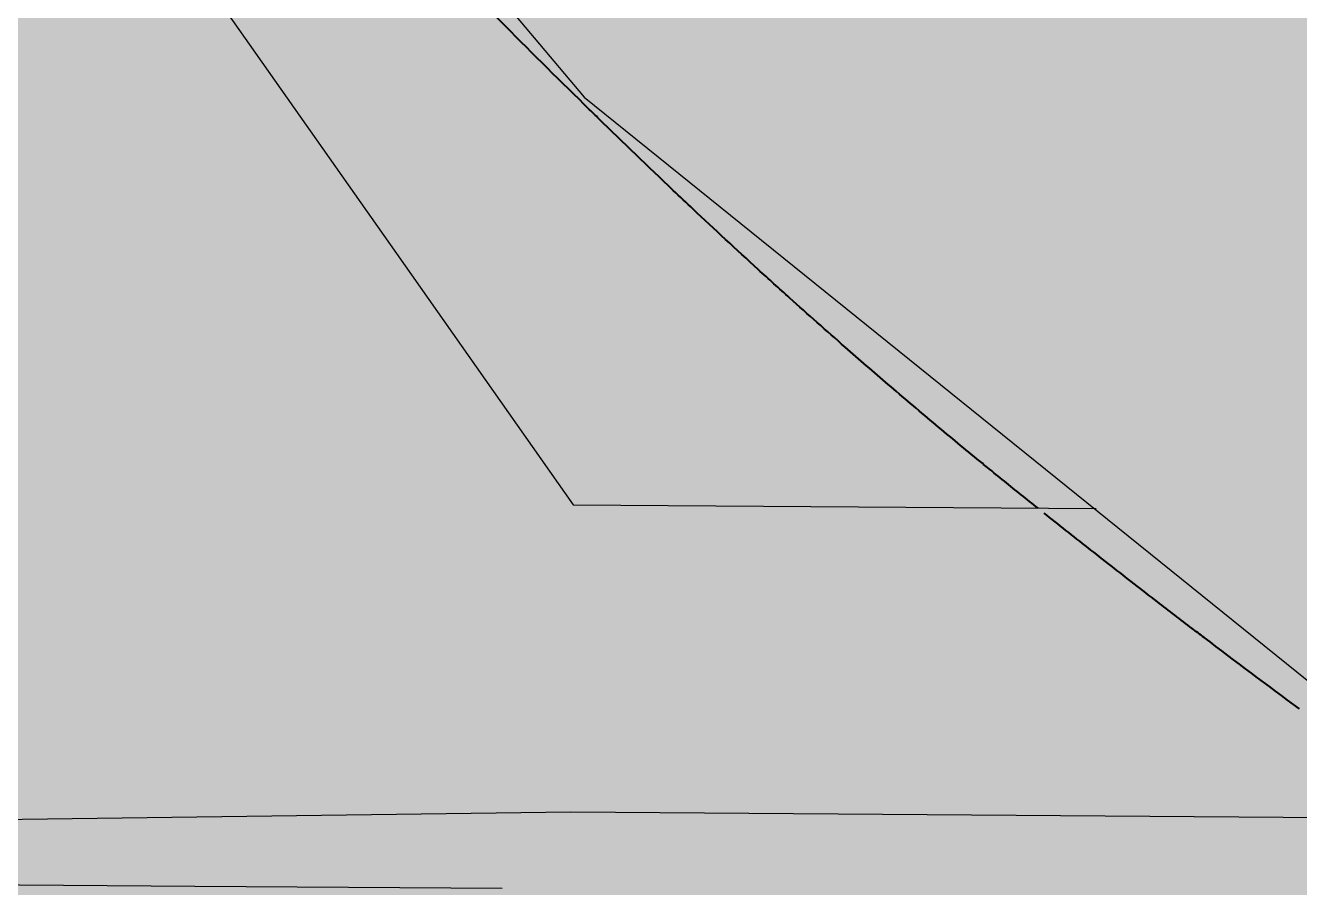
# Model space of a CAD drawing. Header units: metres. Extents: x -354 to -91, y 3 to 562.
# Drawn here: x -239.775 to -239.3602, y 509.6032 to 509.8839 of the extents above; entities that cross this region are included whole.
import ezdxf

# ---------------------------------------------------------------- set-up
doc = ezdxf.new("R2010")
doc.units = ezdxf.units.M
doc.layers.add('A-DETL-GENF', color=7, linetype='Continuous', lineweight=9)
doc.layers.add('A-FLOR', color=7, linetype='Continuous', lineweight=40)

# ---------------------------------------------------------------- blocks, each defined once
blk = doc.blocks.new('T2DPAA-T2D-C3S-RW-M2D-100010_dwg-40802999-DRG-2873034 - CONSTRUCTION SEQUENCE STAGE A8')
at = {"color": 254, "lineweight": 25, "true_color": 0xe3e3e3}
for p, q in [((22.49857, -623.49381), (22.83045, -624.67998)), ((23.10372, -624.55708), (23.05647, -624.62436)), ((23.05647, -624.62436), (22.89982, -624.97614)), ((22.83045, -624.67998), (22.90556, -624.97107))]:
    blk.add_line(p, q, dxfattribs=at)
at = {"color": 254, "lineweight": 25, "true_color": 0xe3e3e3, "flags": 128}
for points in [[(22.75073, -624.47107), (22.77571, -624.5679), (22.8007, -624.66473)], [(23.08371, -624.46857), (23.05584, -624.50179), (22.99156, -624.57839), (22.92728, -624.655), (22.96982, -624.81987)]]:
    blk.add_lwpolyline(points, dxfattribs=at)
blk = doc.blocks.new('T2DPAA-T2D-PWC-RW-M2D-100010_RoadDesign_rvt-1-DRG-2873034 - CONSTRUCTION SEQUENCE STAGE A8')
at = {"color": 254, "lineweight": 25, "true_color": 0xd0d0d0, "rotation": 75.11694444444437}
blk.add_blockref('T2DPAA-T2D-C3S-RW-M2D-100010_dwg-40802999-DRG-2873034 - CONSTRUCTION SEQUENCE STAGE A8', (-1722.33704, 648.01046), dxfattribs=at)

msp = doc.modelspace()

# ---------------------------------------------------------------- hatches: boundary and pattern name
at = {"layer": 'A-DETL-GENF', "true_color": 0xc0c0c0, "transparency": 33554611}
h = msp.add_hatch(color=9, dxfattribs=at)
h.paths.add_polyline_path([(-238.2928, 509.31241), (-238.25746, 509.51522), (-238.42991, 509.59468), (-238.59698, 509.68488), (-238.78173, 509.80244), (-238.91267, 509.89602), (-242.03324, 510.0129), (-242.15854, 510.04494), (-242.28048, 510.08804), (-242.39807, 510.14187), (-242.52192, 510.21403), (-242.61652, 510.2799), (-242.71563, 510.36299), (-242.80691, 510.45461), (-242.88964, 510.55402), (-242.96315, 510.66042), (-243.02687, 510.77297), (-243.08026, 510.89076), (-243.12652, 511.02714), (-243.15822, 511.16173), (-243.17474, 511.266), (-243.18349, 511.39504), (-243.18067, 511.52434), (-237.49073, 544.18362), (-238.05409, 544.18362), (-243.74278, 511.52434), (-243.75466, 511.44769), (-243.76496, 511.30489), (-243.76142, 511.13827), (-243.74939, 511.01285), (-243.72583, 510.87814), (-243.68973, 510.73959), (-243.64245, 510.60446), (-243.58429, 510.47364), (-243.51565, 510.348), (-243.43698, 510.22838), (-243.34881, 510.11559), (-243.25173, 510.01037), (-243.12652, 509.89794), (-243.03347, 509.8254), (-242.89985, 509.73932), (-242.78802, 509.67841), (-242.65712, 509.62043), (-242.52192, 509.57332), (-242.475, 509.56116), (-239.19544, 509.55504), (-239.17461, 509.54248), (-239.07045, 509.48778), (-238.96324, 509.4393), (-238.85336, 509.39723), (-238.74118, 509.3617), (-238.59698, 509.32741), (-238.34075, 509.31478)])
h.paths.add_polyline_path([(-260.97803, 520.68695), (-260.92641, 520.68695), (-256.8328, 544.1836), (-257.39616, 544.1836), (-261.48977, 520.68695)])

# ---------------------------------------------------------------- linework, layer by layer
at = {"layer": 'A-FLOR', "color": 254, "true_color": 0xdddddd}
for points, knots in [([(-239.61873, 509.88365), (-239.62745, 509.89243), (-239.63737, 509.90262), (-239.64714, 509.91296), (-239.64841, 509.9143)], [-0.990981056, -0.990981056, -0.990981056, -0.990981056, -0.99, -0.989853688, -0.989853688, -0.989853688, -0.989853688]), ([(-239.5884, 509.85362), (-239.58938, 509.85458), (-239.59956, 509.86452), (-239.60968, 509.87452), (-239.61873, 509.88365)], [-0.992108424, -0.992108424, -0.992108424, -0.992108424, -0.992, -0.990981056, -0.990981056, -0.990981056, -0.990981056]), ([(-239.55762, 509.82408), (-239.55978, 509.82612), (-239.57011, 509.83589), (-239.58035, 509.84577), (-239.5884, 509.85362)], [-0.993235792, -0.993235792, -0.993235792, -0.993235792, -0.993, -0.992108424, -0.992108424, -0.992108424, -0.992108424]), ([(-239.52621, 509.7952), (-239.52962, 509.79827), (-239.54018, 509.80782), (-239.5506, 509.81748), (-239.55762, 509.82408)], [-0.99436316, -0.99436316, -0.99436316, -0.99436316, -0.994, -0.993235792, -0.993235792, -0.993235792, -0.993235792]), ([(-239.49412, 509.76704), (-239.4988, 509.77106), (-239.50956, 509.78039), (-239.52022, 509.78983), (-239.52621, 509.7952)], [-0.995490528, -0.995490528, -0.995490528, -0.995490528, -0.995, -0.99436316, -0.99436316, -0.99436316, -0.99436316]), ([(-239.46177, 509.73997), (-239.4629, 509.74089), (-239.46881, 509.74572), (-239.47959, 509.75466), (-239.48925, 509.76286), (-239.49412, 509.76704)], [-0.996617896, -0.996617896, -0.996617896, -0.996617896, -0.9965, -0.996, -0.995490528, -0.995490528, -0.995490528, -0.995490528]), ([(-239.44534, 509.72673), (-239.44716, 509.72818), (-239.45265, 509.73257), (-239.45811, 509.73699), (-239.46177, 509.73997)], [-0.9971878502, -0.9971878502, -0.9971878502, -0.9971878502, -0.997, -0.9966178959, -0.9966178959, -0.9966178959, -0.9966178959]), ([(-239.42905, 509.71385), (-239.43146, 509.71574), (-239.43624, 509.71951), (-239.44098, 509.72326), (-239.44333, 509.72513)], [-0.9977452639, -0.9977452639, -0.9977452639, -0.9977452639, -0.9975, -0.9972572764, -0.9972572764, -0.9972572764, -0.9972572764]), ([(-239.39516, 509.6876), (-239.39895, 509.69049), (-239.40779, 509.69726), (-239.41909, 509.70604), (-239.42654, 509.71188), (-239.42905, 509.71385)], [-0.998872632, -0.998872632, -0.998872632, -0.998872632, -0.9985, -0.998, -0.997745264, -0.997745264, -0.997745264, -0.997745264]), ([(-239.3602, 509.66138), (-239.37069, 509.66913), (-239.38236, 509.67787), (-239.39386, 509.68661), (-239.39516, 509.6876)], [-1, -1, -1, -1, -0.999, -0.998872632, -0.998872632, -0.998872632, -0.998872632])]:
    msp.add_open_spline(points, degree=3, knots=knots, dxfattribs=at)

# ---------------------------------------------------------------- block references
at = {"lineweight": 5}
msp.add_blockref('T2DPAA-T2D-PWC-RW-M2D-100010_RoadDesign_rvt-1-DRG-2873034 - CONSTRUCTION SEQUENCE STAGE A8', (873.15239, 0), dxfattribs=at)

doc.saveas('drawing.dxf')
